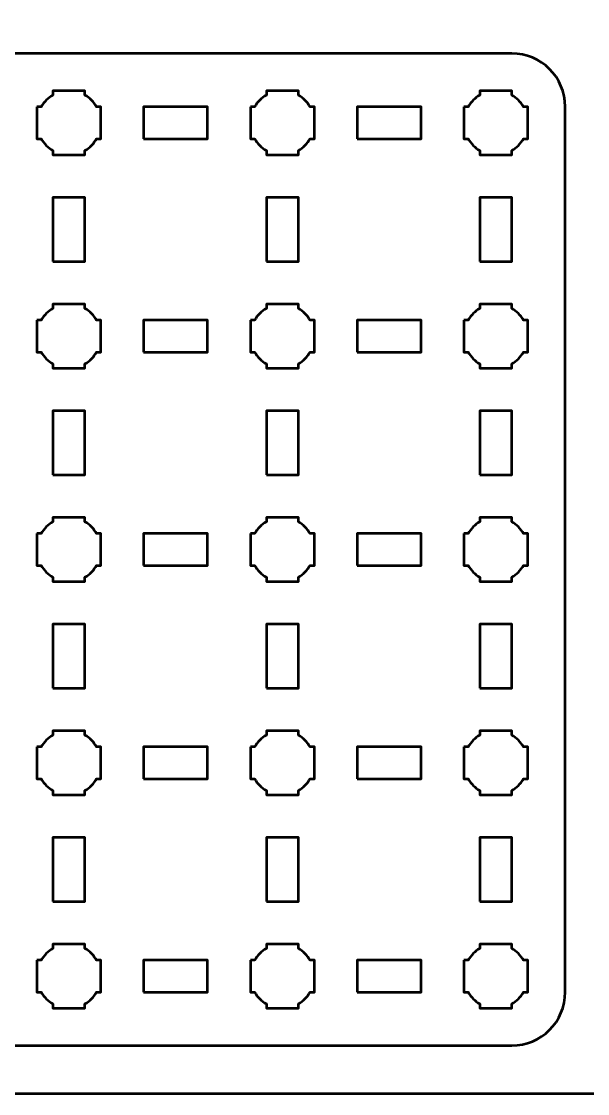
# Model space of a CAD drawing. Header units: centimetres. Extents: x -21 to 0, y -29.7 to 0.
# Drawn here: x -15.7 to -10.39, y -29.7 to -19.65 of the extents above; entities that cross this region are included whole.
import ezdxf

# ---------------------------------------------------------------- set-up
doc = ezdxf.new("R2010")
doc.units = ezdxf.units.CM
doc.header["$MEASUREMENT"] = 0
doc.layers.add('Layer 1', color=7, linetype='Continuous')

msp = doc.modelspace()

# ---------------------------------------------------------------- linework, layer by layer
at = {"layer": 'Layer 1', "lineweight": 53}
for points in [[(-14.55, -20.75), (-13.95, -20.75), (-13.95, -20.45), (-14.55, -20.45), (-14.55, -20.75)], [(-12.55, -20.75), (-11.95, -20.75), (-11.95, -20.45), (-12.55, -20.45), (-12.55, -20.75)], [(-15.4, -21.9), (-15.1, -21.9), (-15.1, -21.3), (-15.4, -21.3), (-15.4, -21.9)], [(-13.4, -21.9), (-13.1, -21.9), (-13.1, -21.3), (-13.4, -21.3), (-13.4, -21.9)], [(-11.4, -21.9), (-11.1, -21.9), (-11.1, -21.3), (-11.4, -21.3), (-11.4, -21.9)], [(-14.55, -22.75), (-13.95, -22.75), (-13.95, -22.45), (-14.55, -22.45), (-14.55, -22.75)], [(-12.55, -22.75), (-11.95, -22.75), (-11.95, -22.45), (-12.55, -22.45), (-12.55, -22.75)], [(-15.4, -23.9), (-15.1, -23.9), (-15.1, -23.3), (-15.4, -23.3), (-15.4, -23.9)], [(-13.4, -23.9), (-13.1, -23.9), (-13.1, -23.3), (-13.4, -23.3), (-13.4, -23.9)], [(-11.4, -23.9), (-11.1, -23.9), (-11.1, -23.3), (-11.4, -23.3), (-11.4, -23.9)], [(-14.55, -24.75), (-13.95, -24.75), (-13.95, -24.45), (-14.55, -24.45), (-14.55, -24.75)], [(-12.55, -24.75), (-11.95, -24.75), (-11.95, -24.45), (-12.55, -24.45), (-12.55, -24.75)], [(-15.4, -25.9), (-15.1, -25.9), (-15.1, -25.3), (-15.4, -25.3), (-15.4, -25.9)], [(-13.4, -25.9), (-13.1, -25.9), (-13.1, -25.3), (-13.4, -25.3), (-13.4, -25.9)], [(-11.4, -25.9), (-11.1, -25.9), (-11.1, -25.3), (-11.4, -25.3), (-11.4, -25.9)], [(-14.55, -26.75), (-13.95, -26.75), (-13.95, -26.45), (-14.55, -26.45), (-14.55, -26.75)], [(-12.55, -26.75), (-11.95, -26.75), (-11.95, -26.45), (-12.55, -26.45), (-12.55, -26.75)], [(-15.4, -27.9), (-15.1, -27.9), (-15.1, -27.3), (-15.4, -27.3), (-15.4, -27.9)], [(-13.4, -27.9), (-13.1, -27.9), (-13.1, -27.3), (-13.4, -27.3), (-13.4, -27.9)], [(-11.4, -27.9), (-11.1, -27.9), (-11.1, -27.3), (-11.4, -27.3), (-11.4, -27.9)], [(-14.55, -28.75), (-13.95, -28.75), (-13.95, -28.45), (-14.55, -28.45), (-14.55, -28.75)], [(-12.55, -28.75), (-11.95, -28.75), (-11.95, -28.45), (-12.55, -28.45), (-12.55, -28.75)]]:
    msp.add_lwpolyline(points, close=True, dxfattribs=at)
at = {"layer": 'Layer 1', "color": 1, "lineweight": 53}
msp.add_open_spline([(-21.00003, -29.19995), (-21.00003, -29.19995), (-21.00003, -5.89992), (-21.00003, -5.89992), (-21.00003, -5.89992), (-21.00003, -5.81709), (-20.93286, -5.74992), (-20.85003, -5.74992), (-20.85003, -5.74992), (-20.7672, -5.74992), (-20.70003, -5.68275), (-20.70003, -5.59992), (-20.70003, -5.59992), (-20.70003, -5.51709), (-20.7672, -5.44992), (-20.85003, -5.44992), (-20.85003, -5.44992), (-20.93286, -5.44992), (-21.00003, -5.38275), (-21.00003, -5.29992), (-21.00003, -5.29992), (-21.00003, -5.21709), (-20.93286, -5.14992), (-20.85003, -5.14992), (-20.85003, -5.14992), (-20.7672, -5.14992), (-20.70003, -5.08275), (-20.70003, -4.99992), (-20.70003, -4.99992), (-20.70003, -4.91709), (-20.7672, -4.84992), (-20.85003, -4.84992), (-20.85003, -4.84992), (-20.93286, -4.84992), (-21.00003, -4.78275), (-21.00003, -4.69992), (-21.00003, -4.69992), (-21.00003, -4.61709), (-20.93286, -4.54992), (-20.85003, -4.54992), (-20.85003, -4.54992), (-20.7672, -4.54992), (-20.70003, -4.48275), (-20.70003, -4.39992), (-20.70003, -4.39992), (-20.70003, -4.31709), (-20.7672, -4.24992), (-20.85003, -4.24992), (-20.85003, -4.24992), (-20.93286, -4.24992), (-21.00003, -4.18275), (-21.00003, -4.09992), (-21.00003, -4.09992), (-21.00003, -4.01709), (-20.93286, -3.94992), (-20.85003, -3.94992), (-20.85003, -3.94992), (-20.7672, -3.94992), (-20.70003, -3.88275), (-20.70003, -3.79992), (-20.70003, -3.79992), (-20.70003, -3.71709), (-20.7672, -3.64992), (-20.85003, -3.64992), (-20.85003, -3.64992), (-20.93286, -3.64992), (-21.00003, -3.58275), (-21.00003, -3.49992), (-21.00003, -3.49992), (-21.00003, -3.41709), (-20.93286, -3.34992), (-20.85003, -3.34992), (-20.85003, -3.34992), (-20.7672, -3.34992), (-20.70003, -3.28275), (-20.70003, -3.19992), (-20.70003, -3.19992), (-20.70003, -3.11709), (-20.7672, -3.04992), (-20.85003, -3.04992), (-20.85003, -3.04992), (-20.93286, -3.04992), (-21.00003, -2.98275), (-21.00003, -2.89992), (-21.00003, -2.89992), (-21.00003, -2.81709), (-20.93286, -2.74992), (-20.85003, -2.74992), (-20.85003, -2.74992), (-20.7672, -2.74992), (-20.70003, -2.68275), (-20.70003, -2.59992), (-20.70003, -2.59992), (-20.70003, -2.51709), (-20.7672, -2.44992), (-20.85003, -2.44992), (-20.85003, -2.44992), (-20.93286, -2.44992), (-21.00003, -2.38275), (-21.00003, -2.29992), (-21.00003, -2.29992), (-21.00003, -2.21709), (-20.93286, -2.14992), (-20.85003, -2.14992), (-20.85003, -2.14992), (-20.7672, -2.14992), (-20.70003, -2.08275), (-20.70003, -1.99992), (-20.70003, -1.99992), (-20.70003, -1.91709), (-20.7672, -1.84992), (-20.85003, -1.84992), (-20.85003, -1.84992), (-20.93286, -1.84992), (-21.00003, -1.78275), (-21.00003, -1.69992), (-21.00003, -1.69992), (-21.00003, -1.61709), (-20.93286, -1.54992), (-20.85003, -1.54992), (-20.85003, -1.54992), (-20.7672, -1.54992), (-20.70003, -1.48275), (-20.70003, -1.39992), (-20.70003, -1.39992), (-20.70003, -1.31709), (-20.7672, -1.24992), (-20.85003, -1.24992), (-20.85003, -1.24992), (-20.93286, -1.24992), (-21.00003, -1.18275), (-21.00003, -1.09992), (-21.00003, -1.09992), (-21.00003, -1.09992), (-21.00003, -0.49992), (-21.00003, -0.49992), (-21.00003, -0.49992), (-21.00003, -0.22295), (-20.77694, 0.00004), (-20.49994, 0.00004), (-20.49994, 0.00004), (-20.49994, 0.00004), (-0.50008, 0.00004), (-0.50008, 0.00004), (-0.50008, 0.00004), (-0.22294, 0.00004), (0.00002, -0.22295), (0.00002, -0.49992), (0.00002, -0.49992), (0.00002, -0.49992), (0.00002, -29.19995), (0.00002, -29.19995), (0.00002, -29.19995), (0.00002, -29.47695), (-0.22294, -29.70004), (-0.50008, -29.70004), (-0.50008, -29.70004), (-0.50008, -29.70004), (-20.49994, -29.70004), (-20.49994, -29.70004), (-20.49994, -29.70004), (-20.77694, -29.70004), (-21.00003, -29.47695), (-21.00003, -29.19995)], degree=3, knots=[0, 0, 0, 0, 0.02439024, 0.02439024, 0.02439024, 0.02439024, 0.04878049, 0.04878049, 0.04878049, 0.04878049, 0.07317073, 0.07317073, 0.07317073, 0.07317073, 0.09756098, 0.09756098, 0.09756098, 0.09756098, 0.12195122, 0.12195122, 0.12195122, 0.12195122, 0.14634146, 0.14634146, 0.14634146, 0.14634146, 0.17073171, 0.17073171, 0.17073171, 0.17073171, 0.19512195, 0.19512195, 0.19512195, 0.19512195, 0.2195122, 0.2195122, 0.2195122, 0.2195122, 0.24390244, 0.24390244, 0.24390244, 0.24390244, 0.26829268, 0.26829268, 0.26829268, 0.26829268, 0.29268293, 0.29268293, 0.29268293, 0.29268293, 0.31707317, 0.31707317, 0.31707317, 0.31707317, 0.34146341, 0.34146341, 0.34146341, 0.34146341, 0.36585366, 0.36585366, 0.36585366, 0.36585366, 0.3902439, 0.3902439, 0.3902439, 0.3902439, 0.41463415, 0.41463415, 0.41463415, 0.41463415, 0.43902439, 0.43902439, 0.43902439, 0.43902439, 0.46341463, 0.46341463, 0.46341463, 0.46341463, 0.48780488, 0.48780488, 0.48780488, 0.48780488, 0.51219512, 0.51219512, 0.51219512, 0.51219512, 0.53658537, 0.53658537, 0.53658537, 0.53658537, 0.56097561, 0.56097561, 0.56097561, 0.56097561, 0.58536585, 0.58536585, 0.58536585, 0.58536585, 0.6097561, 0.6097561, 0.6097561, 0.6097561, 0.63414634, 0.63414634, 0.63414634, 0.63414634, 0.65853659, 0.65853659, 0.65853659, 0.65853659, 0.68292683, 0.68292683, 0.68292683, 0.68292683, 0.70731707, 0.70731707, 0.70731707, 0.70731707, 0.73170732, 0.73170732, 0.73170732, 0.73170732, 0.75609756, 0.75609756, 0.75609756, 0.75609756, 0.7804878, 0.7804878, 0.7804878, 0.7804878, 0.80487805, 0.80487805, 0.80487805, 0.80487805, 0.82926829, 0.82926829, 0.82926829, 0.82926829, 0.85365854, 0.85365854, 0.85365854, 0.85365854, 0.87804878, 0.87804878, 0.87804878, 0.87804878, 0.90243902, 0.90243902, 0.90243902, 0.90243902, 0.92682927, 0.92682927, 0.92682927, 0.92682927, 0.95121951, 0.95121951, 0.95121951, 0.95121951, 0.97560976, 0.97560976, 0.97560976, 0.97560976, 1, 1, 1, 1], dxfattribs=at)
at = {"layer": 'Layer 1', "color": 3, "lineweight": 53}
msp.add_open_spline([(-19.9, -28.75), (-19.9, -28.75), (-19.9, -20.45), (-19.9, -20.45), (-19.9, -20.45), (-19.9, -20.17391), (-19.67609, -19.95), (-19.4, -19.95), (-19.4, -19.95), (-19.4, -19.95), (-11.1, -19.95), (-11.1, -19.95), (-11.1, -19.95), (-10.82391, -19.95), (-10.6, -20.17391), (-10.6, -20.45), (-10.6, -20.45), (-10.6, -20.45), (-10.6, -28.75), (-10.6, -28.75), (-10.6, -28.75), (-10.6, -29.02609), (-10.82391, -29.25), (-11.1, -29.25), (-11.1, -29.25), (-11.1, -29.25), (-19.4, -29.25), (-19.4, -29.25), (-19.4, -29.25), (-19.67609, -29.25), (-19.9, -29.02609), (-19.9, -28.75)], degree=3, knots=[0, 0, 0, 0, 0.125, 0.125, 0.125, 0.125, 0.25, 0.25, 0.25, 0.25, 0.375, 0.375, 0.375, 0.375, 0.5, 0.5, 0.5, 0.5, 0.625, 0.625, 0.625, 0.625, 0.75, 0.75, 0.75, 0.75, 0.875, 0.875, 0.875, 0.875, 1, 1, 1, 1], dxfattribs=at)
at = {"layer": 'Layer 1', "lineweight": 53}
for points in [[(-15.55, -20.45), (-15.55, -20.45), (-15.50985, -20.45), (-15.50985, -20.45), (-15.50985, -20.45), (-15.4835, -20.40447), (-15.44553, -20.3665), (-15.4, -20.34015), (-15.4, -20.34015), (-15.4, -20.34015), (-15.4, -20.3), (-15.4, -20.3), (-15.4, -20.3), (-15.4, -20.3), (-15.25, -20.3), (-15.25, -20.3), (-15.25, -20.3), (-15.25, -20.3), (-15.1, -20.3), (-15.1, -20.3), (-15.1, -20.3), (-15.1, -20.3), (-15.1, -20.34015), (-15.1, -20.34015), (-15.1, -20.34015), (-15.05447, -20.3665), (-15.0165, -20.40447), (-14.99015, -20.45), (-14.99015, -20.45), (-14.99015, -20.45), (-14.95, -20.45), (-14.95, -20.45), (-14.95, -20.45), (-14.95, -20.45), (-14.95, -20.6), (-14.95, -20.6), (-14.95, -20.6), (-14.95, -20.6), (-14.95, -20.75), (-14.95, -20.75), (-14.95, -20.75), (-14.95, -20.75), (-14.99015, -20.75), (-14.99015, -20.75), (-14.99015, -20.75), (-15.0165, -20.79553), (-15.05447, -20.8335), (-15.1, -20.85985), (-15.1, -20.85985), (-15.1, -20.85985), (-15.1, -20.9), (-15.1, -20.9), (-15.1, -20.9), (-15.1, -20.9), (-15.25, -20.9), (-15.25, -20.9), (-15.25, -20.9), (-15.25, -20.9), (-15.4, -20.9), (-15.4, -20.9), (-15.4, -20.9), (-15.4, -20.9), (-15.4, -20.85985), (-15.4, -20.85985), (-15.4, -20.85985), (-15.44553, -20.8335), (-15.4835, -20.79553), (-15.50985, -20.75), (-15.50985, -20.75), (-15.50985, -20.75), (-15.55, -20.75), (-15.55, -20.75), (-15.55, -20.75), (-15.55, -20.75), (-15.55, -20.6), (-15.55, -20.6), (-15.55, -20.6), (-15.55, -20.6), (-15.55, -20.45), (-15.55, -20.45)], [(-13.55, -20.45), (-13.55, -20.45), (-13.50985, -20.45), (-13.50985, -20.45), (-13.50985, -20.45), (-13.4835, -20.40447), (-13.44553, -20.3665), (-13.4, -20.34015), (-13.4, -20.34015), (-13.4, -20.34015), (-13.4, -20.3), (-13.4, -20.3), (-13.4, -20.3), (-13.4, -20.3), (-13.25, -20.3), (-13.25, -20.3), (-13.25, -20.3), (-13.25, -20.3), (-13.1, -20.3), (-13.1, -20.3), (-13.1, -20.3), (-13.1, -20.3), (-13.1, -20.34015), (-13.1, -20.34015), (-13.1, -20.34015), (-13.05447, -20.3665), (-13.0165, -20.40447), (-12.99015, -20.45), (-12.99015, -20.45), (-12.99015, -20.45), (-12.95, -20.45), (-12.95, -20.45), (-12.95, -20.45), (-12.95, -20.45), (-12.95, -20.6), (-12.95, -20.6), (-12.95, -20.6), (-12.95, -20.6), (-12.95, -20.75), (-12.95, -20.75), (-12.95, -20.75), (-12.95, -20.75), (-12.99015, -20.75), (-12.99015, -20.75), (-12.99015, -20.75), (-13.0165, -20.79553), (-13.05447, -20.8335), (-13.1, -20.85985), (-13.1, -20.85985), (-13.1, -20.85985), (-13.1, -20.9), (-13.1, -20.9), (-13.1, -20.9), (-13.1, -20.9), (-13.25, -20.9), (-13.25, -20.9), (-13.25, -20.9), (-13.25, -20.9), (-13.4, -20.9), (-13.4, -20.9), (-13.4, -20.9), (-13.4, -20.9), (-13.4, -20.85985), (-13.4, -20.85985), (-13.4, -20.85985), (-13.44553, -20.8335), (-13.4835, -20.79553), (-13.50985, -20.75), (-13.50985, -20.75), (-13.50985, -20.75), (-13.55, -20.75), (-13.55, -20.75), (-13.55, -20.75), (-13.55, -20.75), (-13.55, -20.6), (-13.55, -20.6), (-13.55, -20.6), (-13.55, -20.6), (-13.55, -20.45), (-13.55, -20.45)], [(-11.55, -20.45), (-11.55, -20.45), (-11.50985, -20.45), (-11.50985, -20.45), (-11.50985, -20.45), (-11.4835, -20.40447), (-11.44553, -20.3665), (-11.4, -20.34015), (-11.4, -20.34015), (-11.4, -20.34015), (-11.4, -20.3), (-11.4, -20.3), (-11.4, -20.3), (-11.4, -20.3), (-11.25, -20.3), (-11.25, -20.3), (-11.25, -20.3), (-11.25, -20.3), (-11.1, -20.3), (-11.1, -20.3), (-11.1, -20.3), (-11.1, -20.3), (-11.1, -20.34015), (-11.1, -20.34015), (-11.1, -20.34015), (-11.05447, -20.3665), (-11.0165, -20.40447), (-10.99015, -20.45), (-10.99015, -20.45), (-10.99015, -20.45), (-10.95, -20.45), (-10.95, -20.45), (-10.95, -20.45), (-10.95, -20.45), (-10.95, -20.6), (-10.95, -20.6), (-10.95, -20.6), (-10.95, -20.6), (-10.95, -20.75), (-10.95, -20.75), (-10.95, -20.75), (-10.95, -20.75), (-10.99015, -20.75), (-10.99015, -20.75), (-10.99015, -20.75), (-11.0165, -20.79553), (-11.05447, -20.8335), (-11.1, -20.85985), (-11.1, -20.85985), (-11.1, -20.85985), (-11.1, -20.9), (-11.1, -20.9), (-11.1, -20.9), (-11.1, -20.9), (-11.25, -20.9), (-11.25, -20.9), (-11.25, -20.9), (-11.25, -20.9), (-11.4, -20.9), (-11.4, -20.9), (-11.4, -20.9), (-11.4, -20.9), (-11.4, -20.85985), (-11.4, -20.85985), (-11.4, -20.85985), (-11.44553, -20.8335), (-11.4835, -20.79553), (-11.50985, -20.75), (-11.50985, -20.75), (-11.50985, -20.75), (-11.55, -20.75), (-11.55, -20.75), (-11.55, -20.75), (-11.55, -20.75), (-11.55, -20.6), (-11.55, -20.6), (-11.55, -20.6), (-11.55, -20.6), (-11.55, -20.45), (-11.55, -20.45)], [(-15.55, -22.45), (-15.55, -22.45), (-15.50985, -22.45), (-15.50985, -22.45), (-15.50985, -22.45), (-15.4835, -22.40447), (-15.44553, -22.3665), (-15.4, -22.34015), (-15.4, -22.34015), (-15.4, -22.34015), (-15.4, -22.3), (-15.4, -22.3), (-15.4, -22.3), (-15.4, -22.3), (-15.25, -22.3), (-15.25, -22.3), (-15.25, -22.3), (-15.25, -22.3), (-15.1, -22.3), (-15.1, -22.3), (-15.1, -22.3), (-15.1, -22.3), (-15.1, -22.34015), (-15.1, -22.34015), (-15.1, -22.34015), (-15.05447, -22.3665), (-15.0165, -22.40447), (-14.99015, -22.45), (-14.99015, -22.45), (-14.99015, -22.45), (-14.95, -22.45), (-14.95, -22.45), (-14.95, -22.45), (-14.95, -22.45), (-14.95, -22.6), (-14.95, -22.6), (-14.95, -22.6), (-14.95, -22.6), (-14.95, -22.75), (-14.95, -22.75), (-14.95, -22.75), (-14.95, -22.75), (-14.99015, -22.75), (-14.99015, -22.75), (-14.99015, -22.75), (-15.0165, -22.79553), (-15.05447, -22.8335), (-15.1, -22.85985), (-15.1, -22.85985), (-15.1, -22.85985), (-15.1, -22.9), (-15.1, -22.9), (-15.1, -22.9), (-15.1, -22.9), (-15.25, -22.9), (-15.25, -22.9), (-15.25, -22.9), (-15.25, -22.9), (-15.4, -22.9), (-15.4, -22.9), (-15.4, -22.9), (-15.4, -22.9), (-15.4, -22.85985), (-15.4, -22.85985), (-15.4, -22.85985), (-15.44553, -22.8335), (-15.4835, -22.79553), (-15.50985, -22.75), (-15.50985, -22.75), (-15.50985, -22.75), (-15.55, -22.75), (-15.55, -22.75), (-15.55, -22.75), (-15.55, -22.75), (-15.55, -22.6), (-15.55, -22.6), (-15.55, -22.6), (-15.55, -22.6), (-15.55, -22.45), (-15.55, -22.45)], [(-13.55, -22.45), (-13.55, -22.45), (-13.50985, -22.45), (-13.50985, -22.45), (-13.50985, -22.45), (-13.4835, -22.40447), (-13.44553, -22.3665), (-13.4, -22.34015), (-13.4, -22.34015), (-13.4, -22.34015), (-13.4, -22.3), (-13.4, -22.3), (-13.4, -22.3), (-13.4, -22.3), (-13.25, -22.3), (-13.25, -22.3), (-13.25, -22.3), (-13.25, -22.3), (-13.1, -22.3), (-13.1, -22.3), (-13.1, -22.3), (-13.1, -22.3), (-13.1, -22.34015), (-13.1, -22.34015), (-13.1, -22.34015), (-13.05447, -22.3665), (-13.0165, -22.40447), (-12.99015, -22.45), (-12.99015, -22.45), (-12.99015, -22.45), (-12.95, -22.45), (-12.95, -22.45), (-12.95, -22.45), (-12.95, -22.45), (-12.95, -22.6), (-12.95, -22.6), (-12.95, -22.6), (-12.95, -22.6), (-12.95, -22.75), (-12.95, -22.75), (-12.95, -22.75), (-12.95, -22.75), (-12.99015, -22.75), (-12.99015, -22.75), (-12.99015, -22.75), (-13.0165, -22.79553), (-13.05447, -22.8335), (-13.1, -22.85985), (-13.1, -22.85985), (-13.1, -22.85985), (-13.1, -22.9), (-13.1, -22.9), (-13.1, -22.9), (-13.1, -22.9), (-13.25, -22.9), (-13.25, -22.9), (-13.25, -22.9), (-13.25, -22.9), (-13.4, -22.9), (-13.4, -22.9), (-13.4, -22.9), (-13.4, -22.9), (-13.4, -22.85985), (-13.4, -22.85985), (-13.4, -22.85985), (-13.44553, -22.8335), (-13.4835, -22.79553), (-13.50985, -22.75), (-13.50985, -22.75), (-13.50985, -22.75), (-13.55, -22.75), (-13.55, -22.75), (-13.55, -22.75), (-13.55, -22.75), (-13.55, -22.6), (-13.55, -22.6), (-13.55, -22.6), (-13.55, -22.6), (-13.55, -22.45), (-13.55, -22.45)], [(-11.55, -22.45), (-11.55, -22.45), (-11.50985, -22.45), (-11.50985, -22.45), (-11.50985, -22.45), (-11.4835, -22.40447), (-11.44553, -22.3665), (-11.4, -22.34015), (-11.4, -22.34015), (-11.4, -22.34015), (-11.4, -22.3), (-11.4, -22.3), (-11.4, -22.3), (-11.4, -22.3), (-11.25, -22.3), (-11.25, -22.3), (-11.25, -22.3), (-11.25, -22.3), (-11.1, -22.3), (-11.1, -22.3), (-11.1, -22.3), (-11.1, -22.3), (-11.1, -22.34015), (-11.1, -22.34015), (-11.1, -22.34015), (-11.05447, -22.3665), (-11.0165, -22.40447), (-10.99015, -22.45), (-10.99015, -22.45), (-10.99015, -22.45), (-10.95, -22.45), (-10.95, -22.45), (-10.95, -22.45), (-10.95, -22.45), (-10.95, -22.6), (-10.95, -22.6), (-10.95, -22.6), (-10.95, -22.6), (-10.95, -22.75), (-10.95, -22.75), (-10.95, -22.75), (-10.95, -22.75), (-10.99015, -22.75), (-10.99015, -22.75), (-10.99015, -22.75), (-11.0165, -22.79553), (-11.05447, -22.8335), (-11.1, -22.85985), (-11.1, -22.85985), (-11.1, -22.85985), (-11.1, -22.9), (-11.1, -22.9), (-11.1, -22.9), (-11.1, -22.9), (-11.25, -22.9), (-11.25, -22.9), (-11.25, -22.9), (-11.25, -22.9), (-11.4, -22.9), (-11.4, -22.9), (-11.4, -22.9), (-11.4, -22.9), (-11.4, -22.85985), (-11.4, -22.85985), (-11.4, -22.85985), (-11.44553, -22.8335), (-11.4835, -22.79553), (-11.50985, -22.75), (-11.50985, -22.75), (-11.50985, -22.75), (-11.55, -22.75), (-11.55, -22.75), (-11.55, -22.75), (-11.55, -22.75), (-11.55, -22.6), (-11.55, -22.6), (-11.55, -22.6), (-11.55, -22.6), (-11.55, -22.45), (-11.55, -22.45)], [(-15.55, -24.45), (-15.55, -24.45), (-15.50985, -24.45), (-15.50985, -24.45), (-15.50985, -24.45), (-15.4835, -24.40447), (-15.44553, -24.3665), (-15.4, -24.34015), (-15.4, -24.34015), (-15.4, -24.34015), (-15.4, -24.3), (-15.4, -24.3), (-15.4, -24.3), (-15.4, -24.3), (-15.25, -24.3), (-15.25, -24.3), (-15.25, -24.3), (-15.25, -24.3), (-15.1, -24.3), (-15.1, -24.3), (-15.1, -24.3), (-15.1, -24.3), (-15.1, -24.34015), (-15.1, -24.34015), (-15.1, -24.34015), (-15.05447, -24.3665), (-15.0165, -24.40447), (-14.99015, -24.45), (-14.99015, -24.45), (-14.99015, -24.45), (-14.95, -24.45), (-14.95, -24.45), (-14.95, -24.45), (-14.95, -24.45), (-14.95, -24.6), (-14.95, -24.6), (-14.95, -24.6), (-14.95, -24.6), (-14.95, -24.75), (-14.95, -24.75), (-14.95, -24.75), (-14.95, -24.75), (-14.99015, -24.75), (-14.99015, -24.75), (-14.99015, -24.75), (-15.0165, -24.79553), (-15.05447, -24.8335), (-15.1, -24.85985), (-15.1, -24.85985), (-15.1, -24.85985), (-15.1, -24.9), (-15.1, -24.9), (-15.1, -24.9), (-15.1, -24.9), (-15.25, -24.9), (-15.25, -24.9), (-15.25, -24.9), (-15.25, -24.9), (-15.4, -24.9), (-15.4, -24.9), (-15.4, -24.9), (-15.4, -24.9), (-15.4, -24.85985), (-15.4, -24.85985), (-15.4, -24.85985), (-15.44553, -24.8335), (-15.4835, -24.79553), (-15.50985, -24.75), (-15.50985, -24.75), (-15.50985, -24.75), (-15.55, -24.75), (-15.55, -24.75), (-15.55, -24.75), (-15.55, -24.75), (-15.55, -24.6), (-15.55, -24.6), (-15.55, -24.6), (-15.55, -24.6), (-15.55, -24.45), (-15.55, -24.45)], [(-13.55, -24.45), (-13.55, -24.45), (-13.50985, -24.45), (-13.50985, -24.45), (-13.50985, -24.45), (-13.4835, -24.40447), (-13.44553, -24.3665), (-13.4, -24.34015), (-13.4, -24.34015), (-13.4, -24.34015), (-13.4, -24.3), (-13.4, -24.3), (-13.4, -24.3), (-13.4, -24.3), (-13.25, -24.3), (-13.25, -24.3), (-13.25, -24.3), (-13.25, -24.3), (-13.1, -24.3), (-13.1, -24.3), (-13.1, -24.3), (-13.1, -24.3), (-13.1, -24.34015), (-13.1, -24.34015), (-13.1, -24.34015), (-13.05447, -24.3665), (-13.0165, -24.40447), (-12.99015, -24.45), (-12.99015, -24.45), (-12.99015, -24.45), (-12.95, -24.45), (-12.95, -24.45), (-12.95, -24.45), (-12.95, -24.45), (-12.95, -24.6), (-12.95, -24.6), (-12.95, -24.6), (-12.95, -24.6), (-12.95, -24.75), (-12.95, -24.75), (-12.95, -24.75), (-12.95, -24.75), (-12.99015, -24.75), (-12.99015, -24.75), (-12.99015, -24.75), (-13.0165, -24.79553), (-13.05447, -24.8335), (-13.1, -24.85985), (-13.1, -24.85985), (-13.1, -24.85985), (-13.1, -24.9), (-13.1, -24.9), (-13.1, -24.9), (-13.1, -24.9), (-13.25, -24.9), (-13.25, -24.9), (-13.25, -24.9), (-13.25, -24.9), (-13.4, -24.9), (-13.4, -24.9), (-13.4, -24.9), (-13.4, -24.9), (-13.4, -24.85985), (-13.4, -24.85985), (-13.4, -24.85985), (-13.44553, -24.8335), (-13.4835, -24.79553), (-13.50985, -24.75), (-13.50985, -24.75), (-13.50985, -24.75), (-13.55, -24.75), (-13.55, -24.75), (-13.55, -24.75), (-13.55, -24.75), (-13.55, -24.6), (-13.55, -24.6), (-13.55, -24.6), (-13.55, -24.6), (-13.55, -24.45), (-13.55, -24.45)], [(-11.55, -24.45), (-11.55, -24.45), (-11.50985, -24.45), (-11.50985, -24.45), (-11.50985, -24.45), (-11.4835, -24.40447), (-11.44553, -24.3665), (-11.4, -24.34015), (-11.4, -24.34015), (-11.4, -24.34015), (-11.4, -24.3), (-11.4, -24.3), (-11.4, -24.3), (-11.4, -24.3), (-11.25, -24.3), (-11.25, -24.3), (-11.25, -24.3), (-11.25, -24.3), (-11.1, -24.3), (-11.1, -24.3), (-11.1, -24.3), (-11.1, -24.3), (-11.1, -24.34015), (-11.1, -24.34015), (-11.1, -24.34015), (-11.05447, -24.3665), (-11.0165, -24.40447), (-10.99015, -24.45), (-10.99015, -24.45), (-10.99015, -24.45), (-10.95, -24.45), (-10.95, -24.45), (-10.95, -24.45), (-10.95, -24.45), (-10.95, -24.6), (-10.95, -24.6), (-10.95, -24.6), (-10.95, -24.6), (-10.95, -24.75), (-10.95, -24.75), (-10.95, -24.75), (-10.95, -24.75), (-10.99015, -24.75), (-10.99015, -24.75), (-10.99015, -24.75), (-11.0165, -24.79553), (-11.05447, -24.8335), (-11.1, -24.85985), (-11.1, -24.85985), (-11.1, -24.85985), (-11.1, -24.9), (-11.1, -24.9), (-11.1, -24.9), (-11.1, -24.9), (-11.25, -24.9), (-11.25, -24.9), (-11.25, -24.9), (-11.25, -24.9), (-11.4, -24.9), (-11.4, -24.9), (-11.4, -24.9), (-11.4, -24.9), (-11.4, -24.85985), (-11.4, -24.85985), (-11.4, -24.85985), (-11.44553, -24.8335), (-11.4835, -24.79553), (-11.50985, -24.75), (-11.50985, -24.75), (-11.50985, -24.75), (-11.55, -24.75), (-11.55, -24.75), (-11.55, -24.75), (-11.55, -24.75), (-11.55, -24.6), (-11.55, -24.6), (-11.55, -24.6), (-11.55, -24.6), (-11.55, -24.45), (-11.55, -24.45)], [(-15.55, -26.45), (-15.55, -26.45), (-15.50985, -26.45), (-15.50985, -26.45), (-15.50985, -26.45), (-15.4835, -26.40447), (-15.44553, -26.3665), (-15.4, -26.34015), (-15.4, -26.34015), (-15.4, -26.34015), (-15.4, -26.3), (-15.4, -26.3), (-15.4, -26.3), (-15.4, -26.3), (-15.25, -26.3), (-15.25, -26.3), (-15.25, -26.3), (-15.25, -26.3), (-15.1, -26.3), (-15.1, -26.3), (-15.1, -26.3), (-15.1, -26.3), (-15.1, -26.34015), (-15.1, -26.34015), (-15.1, -26.34015), (-15.05447, -26.3665), (-15.0165, -26.40447), (-14.99015, -26.45), (-14.99015, -26.45), (-14.99015, -26.45), (-14.95, -26.45), (-14.95, -26.45), (-14.95, -26.45), (-14.95, -26.45), (-14.95, -26.6), (-14.95, -26.6), (-14.95, -26.6), (-14.95, -26.6), (-14.95, -26.75), (-14.95, -26.75), (-14.95, -26.75), (-14.95, -26.75), (-14.99015, -26.75), (-14.99015, -26.75), (-14.99015, -26.75), (-15.0165, -26.79553), (-15.05447, -26.8335), (-15.1, -26.85985), (-15.1, -26.85985), (-15.1, -26.85985), (-15.1, -26.9), (-15.1, -26.9), (-15.1, -26.9), (-15.1, -26.9), (-15.25, -26.9), (-15.25, -26.9), (-15.25, -26.9), (-15.25, -26.9), (-15.4, -26.9), (-15.4, -26.9), (-15.4, -26.9), (-15.4, -26.9), (-15.4, -26.85985), (-15.4, -26.85985), (-15.4, -26.85985), (-15.44553, -26.8335), (-15.4835, -26.79553), (-15.50985, -26.75), (-15.50985, -26.75), (-15.50985, -26.75), (-15.55, -26.75), (-15.55, -26.75), (-15.55, -26.75), (-15.55, -26.75), (-15.55, -26.6), (-15.55, -26.6), (-15.55, -26.6), (-15.55, -26.6), (-15.55, -26.45), (-15.55, -26.45)], [(-13.55, -26.45), (-13.55, -26.45), (-13.50985, -26.45), (-13.50985, -26.45), (-13.50985, -26.45), (-13.4835, -26.40447), (-13.44553, -26.3665), (-13.4, -26.34015), (-13.4, -26.34015), (-13.4, -26.34015), (-13.4, -26.3), (-13.4, -26.3), (-13.4, -26.3), (-13.4, -26.3), (-13.25, -26.3), (-13.25, -26.3), (-13.25, -26.3), (-13.25, -26.3), (-13.1, -26.3), (-13.1, -26.3), (-13.1, -26.3), (-13.1, -26.3), (-13.1, -26.34015), (-13.1, -26.34015), (-13.1, -26.34015), (-13.05447, -26.3665), (-13.0165, -26.40447), (-12.99015, -26.45), (-12.99015, -26.45), (-12.99015, -26.45), (-12.95, -26.45), (-12.95, -26.45), (-12.95, -26.45), (-12.95, -26.45), (-12.95, -26.6), (-12.95, -26.6), (-12.95, -26.6), (-12.95, -26.6), (-12.95, -26.75), (-12.95, -26.75), (-12.95, -26.75), (-12.95, -26.75), (-12.99015, -26.75), (-12.99015, -26.75), (-12.99015, -26.75), (-13.0165, -26.79553), (-13.05447, -26.8335), (-13.1, -26.85985), (-13.1, -26.85985), (-13.1, -26.85985), (-13.1, -26.9), (-13.1, -26.9), (-13.1, -26.9), (-13.1, -26.9), (-13.25, -26.9), (-13.25, -26.9), (-13.25, -26.9), (-13.25, -26.9), (-13.4, -26.9), (-13.4, -26.9), (-13.4, -26.9), (-13.4, -26.9), (-13.4, -26.85985), (-13.4, -26.85985), (-13.4, -26.85985), (-13.44553, -26.8335), (-13.4835, -26.79553), (-13.50985, -26.75), (-13.50985, -26.75), (-13.50985, -26.75), (-13.55, -26.75), (-13.55, -26.75), (-13.55, -26.75), (-13.55, -26.75), (-13.55, -26.6), (-13.55, -26.6), (-13.55, -26.6), (-13.55, -26.6), (-13.55, -26.45), (-13.55, -26.45)], [(-11.55, -26.45), (-11.55, -26.45), (-11.50985, -26.45), (-11.50985, -26.45), (-11.50985, -26.45), (-11.4835, -26.40447), (-11.44553, -26.3665), (-11.4, -26.34015), (-11.4, -26.34015), (-11.4, -26.34015), (-11.4, -26.3), (-11.4, -26.3), (-11.4, -26.3), (-11.4, -26.3), (-11.25, -26.3), (-11.25, -26.3), (-11.25, -26.3), (-11.25, -26.3), (-11.1, -26.3), (-11.1, -26.3), (-11.1, -26.3), (-11.1, -26.3), (-11.1, -26.34015), (-11.1, -26.34015), (-11.1, -26.34015), (-11.05447, -26.3665), (-11.0165, -26.40447), (-10.99015, -26.45), (-10.99015, -26.45), (-10.99015, -26.45), (-10.95, -26.45), (-10.95, -26.45), (-10.95, -26.45), (-10.95, -26.45), (-10.95, -26.6), (-10.95, -26.6), (-10.95, -26.6), (-10.95, -26.6), (-10.95, -26.75), (-10.95, -26.75), (-10.95, -26.75), (-10.95, -26.75), (-10.99015, -26.75), (-10.99015, -26.75), (-10.99015, -26.75), (-11.0165, -26.79553), (-11.05447, -26.8335), (-11.1, -26.85985), (-11.1, -26.85985), (-11.1, -26.85985), (-11.1, -26.9), (-11.1, -26.9), (-11.1, -26.9), (-11.1, -26.9), (-11.25, -26.9), (-11.25, -26.9), (-11.25, -26.9), (-11.25, -26.9), (-11.4, -26.9), (-11.4, -26.9), (-11.4, -26.9), (-11.4, -26.9), (-11.4, -26.85985), (-11.4, -26.85985), (-11.4, -26.85985), (-11.44553, -26.8335), (-11.4835, -26.79553), (-11.50985, -26.75), (-11.50985, -26.75), (-11.50985, -26.75), (-11.55, -26.75), (-11.55, -26.75), (-11.55, -26.75), (-11.55, -26.75), (-11.55, -26.6), (-11.55, -26.6), (-11.55, -26.6), (-11.55, -26.6), (-11.55, -26.45), (-11.55, -26.45)], [(-15.55, -28.45), (-15.55, -28.45), (-15.50985, -28.45), (-15.50985, -28.45), (-15.50985, -28.45), (-15.4835, -28.40447), (-15.44553, -28.3665), (-15.4, -28.34015), (-15.4, -28.34015), (-15.4, -28.34015), (-15.4, -28.3), (-15.4, -28.3), (-15.4, -28.3), (-15.4, -28.3), (-15.25, -28.3), (-15.25, -28.3), (-15.25, -28.3), (-15.25, -28.3), (-15.1, -28.3), (-15.1, -28.3), (-15.1, -28.3), (-15.1, -28.3), (-15.1, -28.34015), (-15.1, -28.34015), (-15.1, -28.34015), (-15.05447, -28.3665), (-15.0165, -28.40447), (-14.99015, -28.45), (-14.99015, -28.45), (-14.99015, -28.45), (-14.95, -28.45), (-14.95, -28.45), (-14.95, -28.45), (-14.95, -28.45), (-14.95, -28.6), (-14.95, -28.6), (-14.95, -28.6), (-14.95, -28.6), (-14.95, -28.75), (-14.95, -28.75), (-14.95, -28.75), (-14.95, -28.75), (-14.99015, -28.75), (-14.99015, -28.75), (-14.99015, -28.75), (-15.0165, -28.79553), (-15.05447, -28.8335), (-15.1, -28.85985), (-15.1, -28.85985), (-15.1, -28.85985), (-15.1, -28.9), (-15.1, -28.9), (-15.1, -28.9), (-15.1, -28.9), (-15.25, -28.9), (-15.25, -28.9), (-15.25, -28.9), (-15.25, -28.9), (-15.4, -28.9), (-15.4, -28.9), (-15.4, -28.9), (-15.4, -28.9), (-15.4, -28.85985), (-15.4, -28.85985), (-15.4, -28.85985), (-15.44553, -28.8335), (-15.4835, -28.79553), (-15.50985, -28.75), (-15.50985, -28.75), (-15.50985, -28.75), (-15.55, -28.75), (-15.55, -28.75), (-15.55, -28.75), (-15.55, -28.75), (-15.55, -28.6), (-15.55, -28.6), (-15.55, -28.6), (-15.55, -28.6), (-15.55, -28.45), (-15.55, -28.45)], [(-13.55, -28.45), (-13.55, -28.45), (-13.50985, -28.45), (-13.50985, -28.45), (-13.50985, -28.45), (-13.4835, -28.40447), (-13.44553, -28.3665), (-13.4, -28.34015), (-13.4, -28.34015), (-13.4, -28.34015), (-13.4, -28.3), (-13.4, -28.3), (-13.4, -28.3), (-13.4, -28.3), (-13.25, -28.3), (-13.25, -28.3), (-13.25, -28.3), (-13.25, -28.3), (-13.1, -28.3), (-13.1, -28.3), (-13.1, -28.3), (-13.1, -28.3), (-13.1, -28.34015), (-13.1, -28.34015), (-13.1, -28.34015), (-13.05447, -28.3665), (-13.0165, -28.40447), (-12.99015, -28.45), (-12.99015, -28.45), (-12.99015, -28.45), (-12.95, -28.45), (-12.95, -28.45), (-12.95, -28.45), (-12.95, -28.45), (-12.95, -28.6), (-12.95, -28.6), (-12.95, -28.6), (-12.95, -28.6), (-12.95, -28.75), (-12.95, -28.75), (-12.95, -28.75), (-12.95, -28.75), (-12.99015, -28.75), (-12.99015, -28.75), (-12.99015, -28.75), (-13.0165, -28.79553), (-13.05447, -28.8335), (-13.1, -28.85985), (-13.1, -28.85985), (-13.1, -28.85985), (-13.1, -28.9), (-13.1, -28.9), (-13.1, -28.9), (-13.1, -28.9), (-13.25, -28.9), (-13.25, -28.9), (-13.25, -28.9), (-13.25, -28.9), (-13.4, -28.9), (-13.4, -28.9), (-13.4, -28.9), (-13.4, -28.9), (-13.4, -28.85985), (-13.4, -28.85985), (-13.4, -28.85985), (-13.44553, -28.8335), (-13.4835, -28.79553), (-13.50985, -28.75), (-13.50985, -28.75), (-13.50985, -28.75), (-13.55, -28.75), (-13.55, -28.75), (-13.55, -28.75), (-13.55, -28.75), (-13.55, -28.6), (-13.55, -28.6), (-13.55, -28.6), (-13.55, -28.6), (-13.55, -28.45), (-13.55, -28.45)], [(-11.55, -28.45), (-11.55, -28.45), (-11.50985, -28.45), (-11.50985, -28.45), (-11.50985, -28.45), (-11.4835, -28.40447), (-11.44553, -28.3665), (-11.4, -28.34015), (-11.4, -28.34015), (-11.4, -28.34015), (-11.4, -28.3), (-11.4, -28.3), (-11.4, -28.3), (-11.4, -28.3), (-11.25, -28.3), (-11.25, -28.3), (-11.25, -28.3), (-11.25, -28.3), (-11.1, -28.3), (-11.1, -28.3), (-11.1, -28.3), (-11.1, -28.3), (-11.1, -28.34015), (-11.1, -28.34015), (-11.1, -28.34015), (-11.05447, -28.3665), (-11.0165, -28.40447), (-10.99015, -28.45), (-10.99015, -28.45), (-10.99015, -28.45), (-10.95, -28.45), (-10.95, -28.45), (-10.95, -28.45), (-10.95, -28.45), (-10.95, -28.6), (-10.95, -28.6), (-10.95, -28.6), (-10.95, -28.6), (-10.95, -28.75), (-10.95, -28.75), (-10.95, -28.75), (-10.95, -28.75), (-10.99015, -28.75), (-10.99015, -28.75), (-10.99015, -28.75), (-11.0165, -28.79553), (-11.05447, -28.8335), (-11.1, -28.85985), (-11.1, -28.85985), (-11.1, -28.85985), (-11.1, -28.9), (-11.1, -28.9), (-11.1, -28.9), (-11.1, -28.9), (-11.25, -28.9), (-11.25, -28.9), (-11.25, -28.9), (-11.25, -28.9), (-11.4, -28.9), (-11.4, -28.9), (-11.4, -28.9), (-11.4, -28.9), (-11.4, -28.85985), (-11.4, -28.85985), (-11.4, -28.85985), (-11.44553, -28.8335), (-11.4835, -28.79553), (-11.50985, -28.75), (-11.50985, -28.75), (-11.50985, -28.75), (-11.55, -28.75), (-11.55, -28.75), (-11.55, -28.75), (-11.55, -28.75), (-11.55, -28.6), (-11.55, -28.6), (-11.55, -28.6), (-11.55, -28.6), (-11.55, -28.45), (-11.55, -28.45)]]:
    msp.add_open_spline(points, degree=3, knots=[0, 0, 0, 0, 0.05, 0.05, 0.05, 0.05, 0.1, 0.1, 0.1, 0.1, 0.15, 0.15, 0.15, 0.15, 0.2, 0.2, 0.2, 0.2, 0.25, 0.25, 0.25, 0.25, 0.3, 0.3, 0.3, 0.3, 0.35, 0.35, 0.35, 0.35, 0.4, 0.4, 0.4, 0.4, 0.45, 0.45, 0.45, 0.45, 0.5, 0.5, 0.5, 0.5, 0.55, 0.55, 0.55, 0.55, 0.6, 0.6, 0.6, 0.6, 0.65, 0.65, 0.65, 0.65, 0.7, 0.7, 0.7, 0.7, 0.75, 0.75, 0.75, 0.75, 0.8, 0.8, 0.8, 0.8, 0.85, 0.85, 0.85, 0.85, 0.9, 0.9, 0.9, 0.9, 0.95, 0.95, 0.95, 0.95, 1, 1, 1, 1], dxfattribs=at)

doc.saveas('drawing.dxf')
